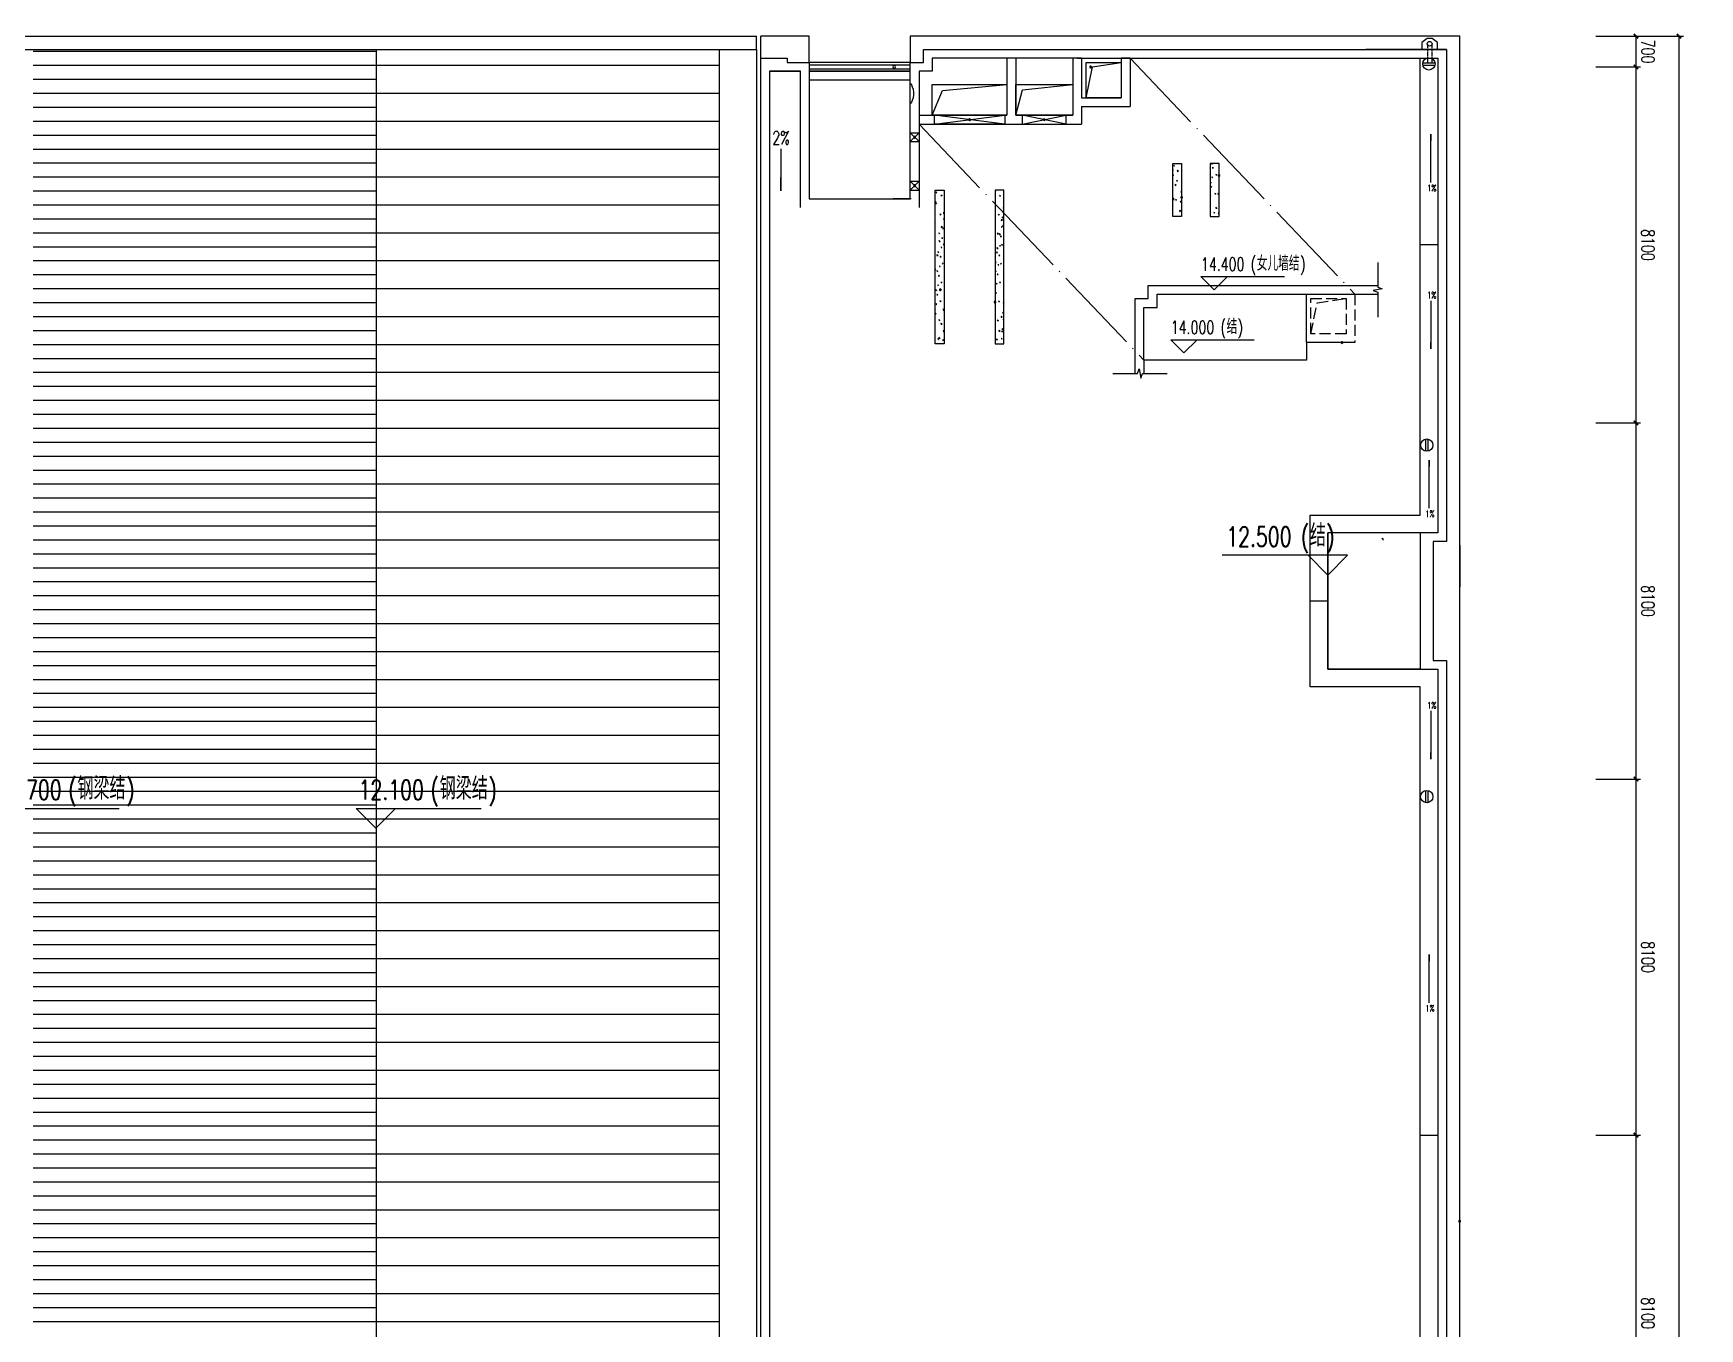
# Model space of a CAD drawing. Extents: x -474411 to 577939, y 0 to 1014176.
# Drawn here: x 339496 to 377406, y 803116 to 832584 of the extents above; entities that cross this region are included whole.
import ezdxf

# ---------------------------------------------------------------- set-up
doc = ezdxf.new("R2010")
doc.units = 0
doc.header["$LTSCALE"] = 1000
doc.header["$MEASUREMENT"] = 0
doc.linetypes.add('DASH', pattern=[0.35, 0.25, -0.1])
doc.linetypes.add('DOTE', pattern=[2.42, 2, -0.2, 0.02, -0.2])
doc.layers.get('Defpoints').update_dxf_attribs({"color": 210})
for name, color, linetype in [('A-AXIS-D', 1, 'Continuous'), ('A-AXIS-DOTE', 14, 'DOTE'), ('A-AXIS-DP', 126, 'Continuous'), ('A-AXIS-SYMB', 3, 'Continuous'), ('A-DRAIN', 142, 'Continuous'), ('A-HATCH-2', 251, 'Continuous'), ('A-LIN-V', 9, 'Continuous'), ('A-SFCE', 30, 'Continuous'), ('A-WINDOW', 140, 'Continuous'), ('AS-COLN', 6, 'Continuous'), ('AS-WALL', 40, 'Continuous'), ('AS-结构边线层', 200, 'Continuous'), ('DIM_SYMB', 3, 'Continuous'), ('PUB_TEXT', 7, 'Continuous')]:
    doc.layers.add(name, color=color, linetype=linetype)
doc.styles.add('_TCH_DIM', font='SIMPLEX', dxfattribs={"bigfont": 'GBCBIG'})
doc.styles.add('_TCH_DIM_T3', font='SIMPLEX', dxfattribs={"width": 0.705882, "bigfont": 'GBCBIG'})
doc.styles.add('A-DIM_T3', font='SIMPLEX', dxfattribs={"width": 0.705882, "bigfont": 'GBCBIG'})
doc.dimstyles.new('_TCH_ARCH&&100', dxfattribs={"dimtxt": 297.5, "dimasz": 100, "dimexe": 100, "dimexo": 100, "dimgap": 126.25, "dimtad": 1, "dimdec": 0, "dimzin": 0, "dimdsep": 46, "dimtxsty": '_TCH_DIM_T3', "dimblk": 'ARCHTICK', "dimcen": 0.09, "dimclrt": 7, "dimazin": 2, "dimtfac": 1, "dimtdec": 0, "dimtix": 1, "dimtmove": 2, "dimatfit": 3, "dimfxl": 0, "dimtolj": 1, "dimtzin": 0, "dimarcsym": 0})
doc.dimstyles.new('A-DIM&&100', dxfattribs={"dimtxt": 297.5, "dimasz": 100, "dimexe": 100, "dimexo": 100, "dimgap": 126.25, "dimtad": 1, "dimdec": 0, "dimzin": 0, "dimdsep": 46, "dimtxsty": 'A-DIM_T3', "dimblk": 'ARCHTICK', "dimcen": 0.09, "dimclrt": 7, "dimazin": 2, "dimtfac": 1, "dimtdec": 0, "dimtix": 1, "dimtmove": 2, "dimatfit": 3, "dimfxl": 0, "dimtolj": 1, "dimtzin": 0, "dimarcsym": 0})

# ---------------------------------------------------------------- blocks, each defined once
blk = doc.blocks.new('43243')
at = {"layer": 'AS-结构边线层', "color": 8}
for points in [[(356046, 741420), (356046, 832020), (356646, 832020), (356646, 831920), (357146, 831920), (357146, 831720), (359446, 831720), (359446, 831920), (359746, 831920), (359746, 832220), (371646, 832220), (371646, 821020), (371346, 821020), (371346, 818320), (371646, 818320), (371646, 782920)], [(363446, 831120), (363590, 831820), (364246, 831920)], [(359946, 830720), (360180, 831280), (361646, 831420)], [(361846, 830720), (362000, 831300), (363146, 831420)]]:
    blk.add_lwpolyline(points, dxfattribs=at)
for points in [[(363446, 831920), (364246, 831920), (364246, 831120), (363446, 831120)], [(361646, 831420), (361646, 830720), (359946, 830720), (359946, 831420)], [(363146, 831420), (363146, 830720), (361846, 830720), (361846, 831420)]]:
    blk.add_lwpolyline(points, close=True, dxfattribs=at)
blk = doc.blocks.new('_ArchTick')
at = {"color": 0, "linetype": 'ByBlock', "const_width": 0.4}
blk.add_lwpolyline([(-0.5, -0.5), (0.5, 0.5)], dxfattribs=at)
blk = doc.blocks.new('*D808')
at = {"layer": 'A-AXIS-D', "color": 0, "lineweight": -2}
for p, q in [((375040, 832520), (376056, 832520)), ((375956, 832520), (375956, 831820)), ((375040, 831820), (376056, 831820))]:
    blk.add_line(p, q, dxfattribs=at)
at = {"layer": 'Defpoints', "color": 0}
for p in [(374940, 832520), (374940, 831820), (375956, 831820)]:
    blk.add_point(p, dxfattribs=at)
at = {"layer": 'A-AXIS-D', "color": 0, "lineweight": -2, "xscale": 100, "yscale": 100, "zscale": 100}
for p, rotation in [((375956, 832520), 90), ((375956, 831820), 270)]:
    blk.add_blockref('_ArchTick', p, dxfattribs=dict(at, rotation=rotation))
at = {"layer": 'A-AXIS-D', "color": 7, "insert": (376231, 832170), "char_height": 297.5, "attachment_point": 5, "rotation": 270, "style": 'A-DIM_T3'}
blk.add_mtext('\\A1;700', dxfattribs=at)
blk = doc.blocks.new('*D809')
at = {"layer": 'A-AXIS-D', "color": 0, "lineweight": -2}
for p, q in [((375040, 831820), (376056, 831820)), ((375956, 831820), (375956, 823720)), ((375040, 823720), (376056, 823720))]:
    blk.add_line(p, q, dxfattribs=at)
at = {"layer": 'Defpoints', "color": 0}
for p in [(374940, 831820), (374940, 823720), (375956, 823720)]:
    blk.add_point(p, dxfattribs=at)
at = {"layer": 'A-AXIS-D', "color": 0, "lineweight": -2, "xscale": 100, "yscale": 100, "zscale": 100}
for p, rotation in [((375956, 831820), 90), ((375956, 823720), 270)]:
    blk.add_blockref('_ArchTick', p, dxfattribs=dict(at, rotation=rotation))
at = {"layer": 'A-AXIS-D', "color": 7, "insert": (376231, 827770), "char_height": 297.5, "attachment_point": 5, "rotation": 270, "style": 'A-DIM_T3'}
blk.add_mtext('\\A1;8100', dxfattribs=at)
blk = doc.blocks.new('*D810')
at = {"layer": 'A-AXIS-D', "color": 0, "lineweight": -2}
for p, q in [((375040, 823720), (376056, 823720)), ((375956, 823720), (375956, 815620)), ((375040, 815620), (376056, 815620))]:
    blk.add_line(p, q, dxfattribs=at)
at = {"layer": 'Defpoints', "color": 0}
for p in [(374940, 823720), (374940, 815620), (375956, 815620)]:
    blk.add_point(p, dxfattribs=at)
at = {"layer": 'A-AXIS-D', "color": 0, "lineweight": -2, "xscale": 100, "yscale": 100, "zscale": 100}
for p, rotation in [((375956, 823720), 90), ((375956, 815620), 270)]:
    blk.add_blockref('_ArchTick', p, dxfattribs=dict(at, rotation=rotation))
at = {"layer": 'A-AXIS-D', "color": 7, "insert": (376231, 819670), "char_height": 297.5, "attachment_point": 5, "rotation": 270, "style": 'A-DIM_T3'}
blk.add_mtext('\\A1;8100', dxfattribs=at)
blk = doc.blocks.new('*D811')
at = {"layer": 'A-AXIS-D', "color": 0, "lineweight": -2}
for p, q in [((375040, 815620), (376056, 815620)), ((375956, 815620), (375956, 807520)), ((375040, 807520), (376056, 807520))]:
    blk.add_line(p, q, dxfattribs=at)
at = {"layer": 'Defpoints', "color": 0}
for p in [(374940, 815620), (374940, 807520), (375956, 807520)]:
    blk.add_point(p, dxfattribs=at)
at = {"layer": 'A-AXIS-D', "color": 0, "lineweight": -2, "xscale": 100, "yscale": 100, "zscale": 100}
for p, rotation in [((375956, 815620), 90), ((375956, 807520), 270)]:
    blk.add_blockref('_ArchTick', p, dxfattribs=dict(at, rotation=rotation))
at = {"layer": 'A-AXIS-D', "color": 7, "insert": (376231, 811570), "char_height": 297.5, "attachment_point": 5, "rotation": 270, "style": 'A-DIM_T3'}
blk.add_mtext('\\A1;8100', dxfattribs=at)
blk = doc.blocks.new('*D812')
at = {"layer": 'A-AXIS-D', "color": 0, "lineweight": -2}
for p, q in [((375040, 807520), (376056, 807520)), ((375956, 807520), (375956, 799420)), ((375040, 799420), (376056, 799420))]:
    blk.add_line(p, q, dxfattribs=at)
at = {"layer": 'Defpoints', "color": 0}
for p in [(374940, 807520), (374940, 799420), (375956, 799420)]:
    blk.add_point(p, dxfattribs=at)
at = {"layer": 'A-AXIS-D', "color": 0, "lineweight": -2, "xscale": 100, "yscale": 100, "zscale": 100}
for p, rotation in [((375956, 807520), 90), ((375956, 799420), 270)]:
    blk.add_blockref('_ArchTick', p, dxfattribs=dict(at, rotation=rotation))
at = {"layer": 'A-AXIS-D', "color": 7, "insert": (376231, 803470), "char_height": 297.5, "attachment_point": 5, "rotation": 270, "style": 'A-DIM_T3'}
blk.add_mtext('\\A1;8100', dxfattribs=at)
blk = doc.blocks.new('*D879')
at = {"layer": 'A-AXIS-D', "color": 0, "lineweight": -2}
for p, q in [((375140, 832520), (377035, 832520)), ((376935, 832520), (376935, 741120)), ((375140, 741120), (377035, 741120))]:
    blk.add_line(p, q, dxfattribs=at)
at = {"layer": 'Defpoints', "color": 0}
for p in [(375040, 832520), (375040, 741120), (376935, 741120)]:
    blk.add_point(p, dxfattribs=at)
at = {"layer": 'A-AXIS-D', "color": 0, "lineweight": -2, "xscale": 100, "yscale": 100, "zscale": 100}
for p, rotation in [((376935, 832520), 90), ((376935, 741120), 270)]:
    blk.add_blockref('_ArchTick', p, dxfattribs=dict(at, rotation=rotation))
at = {"layer": 'A-AXIS-D', "color": 7, "insert": (377210, 786820), "char_height": 297.5, "attachment_point": 5, "rotation": 270, "style": '_TCH_DIM_T3'}
blk.add_mtext('\\A1;91400', dxfattribs=at)

msp = doc.modelspace()

# ---------------------------------------------------------------- linework, layer by layer
at = {"color": 8}
for p, q in [((371106.7, 831915.6, 0), (371382.3, 831915.6, 0)), ((371106.7, 831859.4, 0), (371382.3, 831859.4, 0)), ((371167.7, 823354.9, 0), (371167.7, 823079.4, 0)), ((371223.9, 823354.9, 0), (371223.9, 823079.4, 0)), ((371167.7, 815357.8, 0), (371167.7, 815082.2, 0)), ((371223.9, 815357.8, 0), (371223.9, 815082.2, 0))]:
    msp.add_line(p, q, dxfattribs=at)
for centre in [(371244.5, 831887.5, 0), (371195.8, 823217.2, 0), (371195.8, 815220, 0)]:
    msp.add_circle(centre, 140.6, dxfattribs=at)
at = {"layer": 'A-AXIS-DOTE', "color": 8}
for p, q in [((364445.8, 832020), (369560, 826650)), ((359645.8, 830520), (364760, 825150))]:
    msp.add_line(p, q, dxfattribs=at)
at = {"layer": 'A-AXIS-DP', "color": 8}
for p, q in [((360005.8, 830720), (360420, 830720)), ((360005.8, 830720), (360420, 830720)), ((360005.8, 830520), (360420, 830520)), ((357425.8, 828820), (357686.5, 828820)), ((359465.8, 828820), (359061.2, 828820)), ((371045.8, 820940), (371045.8, 819990)), ((371945.8, 820940), (371945.8, 819990))]:
    msp.add_line(p, q, dxfattribs=at)
at = {"layer": 'A-AXIS-SYMB', "color": 8}
for p, q in [((371290, 829191.6), (371290, 830286.6)), ((371290, 830286.6), (371290, 830136.6)), ((356499.8, 829952.9), (356499.8, 829001.2)), ((356499.8, 829001.2), (356499.8, 829301.2)), ((366360, 826750), (366060, 827050)), ((366060, 827050), (367960, 827050)), ((366360, 826750), (366660, 827050)), ((371290, 826498.4), (371290, 825403.4)), ((365673.3, 825312.5), (365373.3, 825612.5)), ((365373.3, 825612.5), (367273.3, 825612.5)), ((365673.3, 825312.5), (365973.3, 825612.5)), ((371290, 825403.4), (371290, 825553.4)), ((371250, 821781.6), (371250, 822876.6)), ((371250, 822876.6), (371250, 822726.6)), ((369395.8, 820710), (366545.8, 820710)), ((368945.8, 820260), (368495.8, 820710)), ((368945.8, 820260), (369395.8, 820710)), ((371290, 817168.4), (371290, 816073.4)), ((371290, 816073.4), (371290, 816223.4)), ((338595.8, 814951.6), (341445.8, 814951.6)), ((347287.4, 814501.6), (346837.4, 814951.6)), ((346837.4, 814951.6), (349687.4, 814951.6)), ((347287.4, 814501.6), (347737.4, 814951.6)), ((371250, 810531.6), (371250, 811626.6)), ((371250, 811626.6), (371250, 811476.6))]:
    msp.add_line(p, q, dxfattribs=at)
for centre, radius, start, end in [((359080, 831820), 30, 90, 270), ((359080, 831820), 30, 270, 90), ((369270, 825550), 20, 77.67025, 257.67025), ((369270, 825550), 20, 257.67025, 77.67025), ((371945.8, 805560), 20, 66.32633, 246.32633), ((371945.8, 805560), 20, 246.32633, 66.32633)]:
    msp.add_arc(centre, radius, start, end, dxfattribs=at)
at = {"layer": 'A-DRAIN', "color": 8}
for p, q in [((357145.8, 832520), (356045.8, 832520)), ((357145.8, 831920), (357145.8, 832520)), ((371945.8, 832520), (359445.8, 832520)), ((359445.8, 832520), (359445.8, 831920)), ((371945.8, 741120), (371945.8, 832520)), ((359445.8, 831920), (357145.8, 831920)), ((371045.8, 821620), (371045.8, 832020)), ((359445.8, 830320), (359645.8, 830320)), ((359645.8, 830120), (359445.8, 830320)), ((359645.8, 830320), (359445.8, 830120)), ((359445.8, 830120), (359645.8, 830120)), ((359445.8, 829220), (359645.8, 829220)), ((359645.8, 829020), (359445.8, 829220)), ((359645.8, 829220), (359445.8, 829020)), ((359445.8, 829020), (359645.8, 829020)), ((371445.8, 827770), (371045.8, 827770)), ((368545.8, 817720), (368545.8, 821620)), ((368545.8, 821620), (371045.8, 821620)), ((368945.8, 819670), (368545.8, 819670)), ((371045.8, 817720), (368545.8, 817720)), ((371045.8, 783520), (371045.8, 817720)), ((371045.8, 807520), (371445.8, 807520))]:
    msp.add_line(p, q, dxfattribs=at)
msp.add_lwpolyline([(371087.6, 832377), (371087.6, 832220), (371437.6, 832220), (371437.6, 832377), (371321.4, 832470), (371203.8, 832470)], close=True, dxfattribs=at)
at = {"layer": 'A-DRAIN', "color": 8, "linetype": 'DASH', "ltscale": 0.1}
for points in [[(371212.6, 832340), (371212.6, 831930)], [(371312.6, 832340), (371312.6, 831930)]]:
    msp.add_lwpolyline(points, dxfattribs=at)
at = {"layer": 'A-DRAIN', "color": 8}
msp.add_circle((371262, 832346.6), 55, dxfattribs=at)
at = {"layer": 'A-HATCH-2', "color": 8, "linetype": 'Continuous'}
for p, q in [((347295.8, 832167.5), (339495.8, 832167.5)), ((347295.8, 831850), (339495.8, 831850)), ((355095.8, 831850), (347295.8, 831850)), ((347295.8, 831532.5), (339495.8, 831532.5)), ((347295.8, 831215), (339495.8, 831215)), ((355095.8, 831215), (347295.8, 831215)), ((347295.8, 830897.5), (339495.8, 830897.5)), ((347295.8, 830580), (339495.8, 830580)), ((347295.7, 830262.5), (339495.8, 830262.5)), ((355095.8, 830580), (347295.8, 830580)), ((347295.5, 829945), (339495.8, 829945)), ((355095.8, 829945), (347296.1, 829945)), ((347295.3, 829627.5), (339495.8, 829627.5)), ((365420.4, 829483.3), (365424.5, 829472.8)), ((365420.4, 829474), (365425.1, 829472.5)), ((365440.4, 829586.5), (365438.8, 829568.6)), ((365439.5, 829568.3), (365458.3, 829571.8)), ((365440.4, 829586.5), (365457.6, 829572.1)), ((365523.5, 829471.6), (365519.3, 829444.9)), ((365523.5, 829471.6), (365547.8, 829448.2)), ((366301.9, 829620), (366300.6, 829618)), ((366301.2, 829617.7), (366319.3, 829611.6)), ((366315.6, 829620), (366318.7, 829611.9)), ((366324.2, 829537.8), (366322.6, 829519.9)), ((366323.3, 829519.6), (366342.1, 829523.1)), ((366324.2, 829537.8), (366341.4, 829523.4)), ((347295.1, 829310), (339495.8, 829310)), ((355095.8, 829310), (347296.5, 829310)), ((365421.6, 829371.3), (365420.4, 829358.5)), ((365420.4, 829141.4), (365420.6, 829141.4)), ((365420.6, 829353.1), (365439.5, 829356.6)), ((365421.6, 829371.3), (365438.8, 829356.9)), ((365473.8, 829151.4), (365469.7, 829124.7)), ((365470.2, 829124.4), (365498.7, 829127.7)), ((365473.8, 829151.4), (365498.2, 829128)), ((365513.2, 829241.7), (365503.1, 829226.8)), ((365503.8, 829226.5), (365521.9, 829220.4)), ((365513.2, 829241.7), (365521.3, 829220.7)), ((365519.8, 829444.6), (365548.3, 829447.9)), ((366286.6, 829201.8), (366276.5, 829186.9)), ((366277.2, 829186.6), (366295.3, 829180.5)), ((366286.5, 829107.5), (366285, 829089.6)), ((366285.6, 829089.3), (366304.4, 829092.7)), ((366286.5, 829107.5), (366303.8, 829093)), ((366286.6, 829201.8), (366294.7, 829180.8)), ((366305.4, 829322.7), (366303.8, 829304.7)), ((366304.5, 829304.4), (366323.3, 829307.9)), ((366305.4, 829322.7), (366322.6, 829308.2)), ((366407.4, 829380.9), (366397.3, 829365.9)), ((366398, 829365.6), (366416.1, 829359.6)), ((366407.4, 829380.9), (366415.5, 829359.9)), ((347294.9, 828992.5), (339495.8, 828992.5)), ((360017.8, 828761.1), (360016.2, 828743.1)), ((360016.9, 828742.8), (360035.7, 828746.3)), ((360017.8, 828761.1), (360035, 828746.6)), ((360033.6, 828731.8), (360023.6, 828716.9)), ((360024.2, 828716.6), (360042.4, 828710.5)), ((360033.6, 828731.8), (360041.7, 828710.8)), ((360036.6, 828976.2), (360035, 828958.3)), ((360035.7, 828958), (360054.5, 828961.5)), ((360036.6, 828976.2), (360053.8, 828961.8)), ((360154.4, 828910.9), (360144.4, 828895.9)), ((360145, 828895.7), (360163.1, 828889.6)), ((360154.4, 828910.9), (360162.5, 828889.9)), ((361375.8, 829007.4), (361389, 828996.4)), ((361375.8, 828993.5), (361389.6, 828996.1)), ((361483.7, 828904), (361473.7, 828889.1)), ((361474.3, 828888.8), (361492.4, 828882.7)), ((361483.7, 828904), (361491.8, 828883)), ((365424.2, 828831.2), (365420.4, 828807.2)), ((365420.5, 828804.2), (365449, 828807.5)), ((365424.2, 828831.2), (365448.5, 828807.8)), ((365489.2, 828810.6), (365479.1, 828795.6)), ((365479.7, 828795.3), (365497.9, 828789.3)), ((365489.2, 828810.6), (365497.2, 828789.6)), ((365590.7, 828767.4), (365589.2, 828749.5)), ((365589.8, 828749.2), (365608.6, 828752.7)), ((365590.7, 828767.4), (365608, 828753)), ((365609.9, 828989.6), (365599.9, 828974.7)), ((365600.5, 828974.4), (365618.7, 828968.3)), ((365609.6, 828982.6), (365608, 828964.7)), ((365608.7, 828964.4), (365620.4, 828966.6)), ((365609.6, 828982.6), (365620.4, 828973.5)), ((365609.9, 828989.6), (365618, 828968.6)), ((366270.4, 828890), (366285, 828877.9)), ((366270.4, 828874.8), (366285.6, 828877.6)), ((366270.4, 828750.2), (366270.6, 828749.6)), ((366270.4, 828749.6), (366271.3, 828749.3)), ((366383.4, 828949.7), (366373.3, 828934.8)), ((366373.9, 828934.5), (366392.1, 828928.4)), ((366383.4, 828949.7), (366391.4, 828928.7)), ((366449.8, 828950.5), (366445.7, 828923.9)), ((366446.2, 828923.5), (366470.4, 828926.4)), ((366449.8, 828950.5), (366470.4, 828930.8)), ((347294.7, 828675), (339495.8, 828675)), ((347294.5, 828357.5), (339495.8, 828357.5)), ((355095.8, 828675), (347297, 828675)), ((360015.8, 828531.7), (360016.2, 828531.4)), ((360015.8, 828531), (360016.8, 828531.1)), ((360130.4, 828479.7), (360120.3, 828464.8)), ((360121, 828464.5), (360139.1, 828458.4)), ((360130.4, 828479.7), (360138.5, 828458.7)), ((360203.6, 828515), (360199.4, 828488.3)), ((360199.9, 828488), (360215.8, 828489.9)), ((360203.6, 828515), (360215.8, 828503.2)), ((360205.8, 828372.3), (360204.2, 828354.4)), ((360204.9, 828354.1), (360215.8, 828356.1)), ((360205.8, 828372.3), (360215.8, 828363.9)), ((361459.7, 828472.9), (361449.6, 828458)), ((361450.3, 828457.7), (361468.4, 828451.6)), ((361459.7, 828472.9), (361467.8, 828451.9)), ((361521.5, 828353.9), (361517.3, 828327.2)), ((361521.5, 828353.9), (361545.8, 828330.6)), ((361540.9, 828406.9), (361539.3, 828389)), ((361540, 828388.7), (361558.8, 828392.2)), ((361540.9, 828406.9), (361558.1, 828392.4)), ((361559.7, 828622.1), (361558.2, 828604.2)), ((361558.8, 828603.9), (361575.8, 828607)), ((361559.7, 828622.1), (361575.8, 828608.6)), ((361571.1, 828674.1), (361567, 828647.4)), ((361567.5, 828647.1), (361575.8, 828648.1)), ((361575.8, 828645.1), (361570.4, 828637.1)), ((361571.1, 828674.1), (361575.8, 828669.6)), ((361571.1, 828636.8), (361575.8, 828635.2)), ((365571.9, 828552.3), (365570.4, 828534.3)), ((365571, 828534), (365589.8, 828537.5)), ((365571.9, 828552.3), (365589.2, 828537.8)), ((365585.9, 828558.5), (365575.9, 828543.6)), ((365576.5, 828543.3), (365594.6, 828537.2)), ((365585.9, 828558.5), (365594, 828537.5)), ((366359.3, 828518.6), (366349.3, 828503.7)), ((366349.9, 828503.4), (366368.1, 828497.3)), ((366359.3, 828518.6), (366367.4, 828497.6)), ((366400.2, 828630.4), (366396, 828603.7)), ((366396.5, 828603.4), (366425, 828606.7)), ((366400.2, 828630.4), (366424.5, 828607)), ((366455.7, 828503.6), (366454.2, 828485.7)), ((366454.8, 828485.4), (366470.4, 828488.2)), ((366455.7, 828503.6), (366470.4, 828491.2)), ((366470.4, 828683.3), (366470.1, 828682.7)), ((347294.3, 828040), (339495.8, 828040)), ((355095.8, 828040), (347297.4, 828040)), ((360015.8, 828284.5), (360017.7, 828279.7)), ((360015.8, 828280.2), (360018.3, 828279.4)), ((360106.4, 828048.6), (360096.3, 828033.7)), ((360097, 828033.4), (360115.1, 828027.3)), ((360106.4, 828048.6), (360114.4, 828027.6)), ((360153.9, 828194.8), (360149.8, 828168.2)), ((360150.3, 828167.9), (360178.7, 828171.2)), ((360153.9, 828194.8), (360178.3, 828171.5)), ((360187, 828157.2), (360185.4, 828139.2)), ((360186, 828138.9), (360204.8, 828142.4)), ((360187, 828157.2), (360204.2, 828142.7)), ((361435.7, 828041.8), (361425.6, 828026.8)), ((361426.3, 828026.6), (361444.4, 828020.5)), ((361435.7, 828041.8), (361443.7, 828020.8)), ((361471.8, 828033.8), (361467.7, 828007.1)), ((361468.2, 828006.8), (361496.7, 828010.1)), ((361471.8, 828033.8), (361496.2, 828010.4)), ((361503.3, 827976.6), (361501.7, 827958.6)), ((361502.3, 827958.3), (361521.1, 827961.8)), ((361503.3, 827976.6), (361520.5, 827962.1)), ((361517.8, 828326.9), (361546.3, 828330.3)), ((361522.1, 828191.7), (361520.5, 828173.8)), ((361521.2, 828173.5), (361540, 828177)), ((361522.1, 828191.7), (361539.3, 828177.3)), ((361556.5, 828220.8), (361546.4, 828205.9)), ((361547, 828205.6), (361565.2, 828199.5)), ((361556.5, 828220.8), (361564.5, 828199.8)), ((347294, 827722.5), (339495.8, 827722.5)), ((360082.4, 827617.5), (360072.3, 827602.5)), ((360072.9, 827602.2), (360091.1, 827596.2)), ((360082.4, 827617.5), (360090.4, 827596.4)), ((360104.2, 827874.7), (360100.1, 827848)), ((360100.6, 827847.7), (360129.1, 827851)), ((360104.2, 827874.7), (360128.6, 827851.3)), ((360149.3, 827726.8), (360147.7, 827708.9)), ((360148.4, 827708.6), (360167.2, 827712.1)), ((360149.3, 827726.8), (360166.5, 827712.3)), ((360168.1, 827942), (360166.6, 827924.1)), ((360167.2, 827923.8), (360186, 827927.2)), ((360168.1, 827942), (360185.4, 827927.5)), ((360203.1, 827796.5), (360193.1, 827781.6)), ((360193.7, 827781.3), (360211.8, 827775.2)), ((360203.1, 827796.5), (360211.2, 827775.5)), ((361411.6, 827610.6), (361401.6, 827595.7)), ((361402.2, 827595.4), (361420.4, 827589.3)), ((361411.6, 827610.6), (361419.7, 827589.6)), ((361422.2, 827713.6), (361418, 827686.9)), ((361418.5, 827686.6), (361447, 827689.9)), ((361422.2, 827713.6), (361446.5, 827690.2)), ((361484.4, 827761.4), (361482.9, 827743.4)), ((361483.5, 827743.2), (361502.3, 827746.6)), ((361484.4, 827761.4), (361501.7, 827746.9)), ((361532.4, 827789.7), (361522.4, 827774.8)), ((361523, 827774.5), (361541.1, 827768.4)), ((361532.4, 827789.7), (361540.5, 827768.7)), ((347293.8, 827405), (339495.8, 827405)), ((355095.8, 827405), (347297.8, 827405)), ((360015.8, 827223.9), (360029.3, 827210.9)), ((360015.8, 827209), (360029.8, 827210.6)), ((360054.6, 827554.5), (360050.5, 827527.8)), ((360050.9, 827527.5), (360079.4, 827530.8)), ((360054.6, 827554.5), (360078.9, 827531.1)), ((360111.7, 827296.4), (360110.1, 827278.5)), ((360110.7, 827278.2), (360129.5, 827281.7)), ((360111.7, 827296.4), (360128.9, 827282)), ((360130.5, 827511.6), (360128.9, 827493.7)), ((360129.6, 827493.4), (360148.4, 827496.9)), ((360130.5, 827511.6), (360147.7, 827497.2)), ((360179.1, 827365.4), (360169, 827350.5)), ((360169.7, 827350.2), (360187.8, 827344.1)), ((360179.1, 827365.4), (360187.2, 827344.4)), ((361375.8, 827390.2), (361396.9, 827370)), ((361375.8, 827367.2), (361397.3, 827369.7)), ((361446.8, 827331), (361445.2, 827313.1)), ((361445.9, 827312.8), (361464.7, 827316.3)), ((361446.8, 827331), (361464, 827316.6)), ((361465.6, 827546.2), (361464, 827528.3)), ((361464.7, 827528), (361483.5, 827531.4)), ((361465.6, 827546.2), (361482.8, 827531.7)), ((361508.4, 827358.6), (361498.3, 827343.6)), ((361499, 827343.3), (361517.1, 827337.3)), ((361508.4, 827358.6), (361516.5, 827337.6)), ((347293.6, 827087.5), (339495.8, 827087.5)), ((360058.3, 827186.3), (360048.3, 827171.4)), ((360048.9, 827171.1), (360067, 827165)), ((360058.3, 827186.3), (360066.4, 827165.3)), ((360074, 826866.1), (360072.4, 826848.2)), ((360073.1, 826847.9), (360091.9, 826851.3)), ((360074, 826866.1), (360091.2, 826851.6)), ((360092.8, 827081.3), (360091.3, 827063.3)), ((360091.9, 827063.1), (360110.7, 827066.5)), ((360092.8, 827081.3), (360110.1, 827066.8)), ((360155.1, 826934.2), (360145, 826919.3)), ((360145.7, 826919), (360163.8, 826913)), ((360155.1, 826934.2), (360163.1, 826913.2)), ((361387.6, 827179.5), (361377.6, 827164.6)), ((361378.2, 827164.3), (361396.3, 827158.2)), ((361387.6, 827179.5), (361395.7, 827158.5)), ((361409.1, 826900.7), (361407.6, 826882.7)), ((361408.2, 826882.4), (361427, 826885.9)), ((361409.1, 826900.7), (361426.4, 826886.2)), ((361427.9, 827115.8), (361426.4, 827097.9)), ((361427, 827097.6), (361445.8, 827101.1)), ((361427.9, 827115.8), (361445.2, 827101.4)), ((361484.4, 826927.4), (361474.3, 826912.5)), ((361475, 826912.2), (361493.1, 826906.1)), ((361484.4, 826927.4), (361492.4, 826906.4)), ((347293.4, 826770), (339495.8, 826770)), ((347293.2, 826452.5), (339495.8, 826452.5)), ((355095.8, 826770), (347298.2, 826770)), ((360034.3, 826755.2), (360024.2, 826740.3)), ((360024.9, 826740), (360043, 826733.9)), ((360034.3, 826755.2), (360042.4, 826734.2)), ((360055.2, 826650.9), (360053.6, 826633)), ((360054.3, 826632.7), (360073.1, 826636.2)), ((360055.2, 826650.9), (360072.4, 826636.5)), ((360131.1, 826503.1), (360121, 826488.2)), ((360121.6, 826487.9), (360139.8, 826481.8)), ((360131.1, 826503.1), (360139.1, 826482.1)), ((361375.8, 826466.7), (361388.7, 826455.8)), ((361375.8, 826453.1), (361389.4, 826455.6)), ((361390.3, 826685.5), (361388.7, 826667.6)), ((361389.4, 826667.3), (361408.2, 826670.7)), ((361390.3, 826685.5), (361407.5, 826671)), ((361460.4, 826496.3), (361450.3, 826481.4)), ((361450.9, 826481.1), (361469.1, 826475)), ((361460.4, 826496.3), (361468.4, 826475.3)), ((361565.4, 826472.7), (361561.3, 826446)), ((361561.8, 826445.7), (361575.8, 826447.3)), ((361565.4, 826472.7), (361575.8, 826462.7)), ((361575.8, 826667.5), (361571.1, 826660.4)), ((361571.7, 826660.1), (361575.8, 826658.8)), ((347293, 826135), (339495.8, 826135)), ((355095.8, 826135), (347298.6, 826135)), ((360015.8, 826309.6), (360018.3, 826303)), ((360015.8, 826303.8), (360019, 826302.7)), ((360017.5, 826220.6), (360016, 826202.6)), ((360016.6, 826202.3), (360035.4, 826205.8)), ((360017.5, 826220.6), (360034.8, 826206.1)), ((360036.4, 826435.7), (360034.8, 826417.8)), ((360035.4, 826417.5), (360054.2, 826421)), ((360036.4, 826435.7), (360053.6, 826421.3)), ((360107, 826072), (360097, 826057)), ((360097.6, 826056.8), (360115.7, 826050.7)), ((360107, 826072), (360115.1, 826051)), ((360197.9, 826313.6), (360193.7, 826286.9)), ((360194.2, 826286.6), (360215.8, 826289.1)), ((360197.9, 826313.6), (360215.8, 826296.3)), ((361436.3, 826065.1), (361426.3, 826050.2)), ((361436.3, 826065.1), (361444.4, 826044.1)), ((361515.8, 826152.5), (361511.6, 826125.8)), ((361512.1, 826125.5), (361540.6, 826128.8)), ((361515.8, 826152.5), (361540.1, 826129.1)), ((361557.1, 826244.2), (361547, 826229.3)), ((361547.7, 826229), (361565.8, 826222.9)), ((361557.1, 826244.2), (361565.2, 826223.2)), ((361559.5, 826081.6), (361557.9, 826063.6)), ((361558.6, 826063.4), (361575.8, 826066.5)), ((361559.5, 826081.6), (361575.8, 826067.9)), ((347292.8, 825817.5), (339495.8, 825817.5)), ((360015.8, 825991), (360015.9, 825990.9)), ((360015.8, 825990.5), (360016.6, 825990.6)), ((360148.2, 825993.4), (360144.1, 825966.7)), ((360144.6, 825966.4), (360173, 825969.7)), ((360148.2, 825993.4), (360172.6, 825970)), ((360203.8, 825819.9), (360193.7, 825805)), ((360194.4, 825804.7), (360212.5, 825798.6)), ((360203.8, 825819.9), (360211.9, 825798.9)), ((360205.5, 825831.8), (360204, 825813.9)), ((360204.6, 825813.6), (360215.8, 825815.7)), ((360205.5, 825831.8), (360215.8, 825823.2)), ((361426.9, 826049.9), (361445, 826043.8)), ((361466.1, 825832.3), (361462, 825805.6)), ((361462.5, 825805.3), (361491, 825808.7)), ((361466.1, 825832.3), (361490.5, 825809)), ((361533.1, 825813.1), (361523, 825798.2)), ((361523.7, 825797.9), (361541.8, 825791.8)), ((361533.1, 825813.1), (361541.2, 825792.1)), ((361540.7, 825866.4), (361539.1, 825848.5)), ((361539.7, 825848.2), (361558.5, 825851.6)), ((361540.7, 825866.4), (361557.9, 825851.9)), ((347292.6, 825500), (339495.8, 825500)), ((355095.8, 825500), (347299, 825500)), ((360083, 825640.8), (360072.9, 825625.9)), ((360073.6, 825625.6), (360091.7, 825619.5)), ((360083, 825640.8), (360091.1, 825619.8)), ((360098.5, 825673.2), (360094.4, 825646.5)), ((360094.9, 825646.2), (360123.4, 825649.6)), ((360098.5, 825673.2), (360122.9, 825649.9)), ((360186.7, 825616.6), (360185.1, 825598.7)), ((360185.8, 825598.4), (360204.6, 825601.9)), ((360186.7, 825616.6), (360203.9, 825602.2)), ((361412.3, 825634), (361402.2, 825619.1)), ((361402.9, 825618.8), (361421, 825612.7)), ((361412.3, 825634), (361420.4, 825613)), ((361521.8, 825651.2), (361520.3, 825633.3)), ((361520.9, 825633), (361539.7, 825636.5)), ((361521.8, 825651.2), (361539.1, 825636.8)), ((347292.4, 825182.5), (339495.8, 825182.5)), ((347292.2, 824865), (339495.8, 824865)), ((347292, 824547.5), (339495.8, 824547.5)), ((355095.8, 824865), (347299.4, 824865)), ((347291.8, 824230), (339495.8, 824230)), ((355095.8, 824230), (347299.9, 824230)), ((347291.6, 823912.5), (339495.8, 823912.5)), ((347291.4, 823595), (339495.8, 823595)), ((355095.8, 823595), (347300.3, 823595)), ((347291.1, 823277.5), (339495.8, 823277.5)), ((347290.9, 822960), (339495.8, 822960)), ((355095.8, 822960), (347300.7, 822960)), ((347290.7, 822642.5), (339495.8, 822642.5)), ((347290.5, 822325), (339495.8, 822325)), ((355095.8, 822325), (347301.1, 822325)), ((347290.3, 822007.5), (339495.8, 822007.5)), ((347290.1, 821690), (339495.8, 821690)), ((355095.8, 821690), (347301.5, 821690)), ((347289.9, 821372.5), (339495.8, 821372.5)), ((347289.7, 821055), (339495.8, 821055)), ((355095.8, 821055), (347301.9, 821055)), ((347289.5, 820737.5), (339495.8, 820737.5)), ((347289.3, 820420), (339495.8, 820420)), ((355095.8, 820420), (347302.3, 820420)), ((347289.1, 820102.5), (339495.8, 820102.5)), ((347288.9, 819785), (339495.8, 819785)), ((355095.8, 819785), (347302.8, 819785)), ((347288.7, 819467.5), (339495.8, 819467.5)), ((347288.5, 819150), (339495.8, 819150)), ((355095.8, 819150), (347303.2, 819150)), ((347288.3, 818832.5), (339495.8, 818832.5)), ((347288, 818515), (339495.8, 818515)), ((355095.8, 818515), (347303.6, 818515)), ((347287.8, 818197.5), (339495.8, 818197.5)), ((347287.6, 817880), (339495.8, 817880)), ((355095.8, 817880), (347304, 817880)), ((347287.4, 817562.5), (339495.8, 817562.5)), ((347287.2, 817245), (339495.8, 817245)), ((355095.8, 817245), (347304.4, 817245)), ((347287, 816927.5), (339495.8, 816927.5)), ((347286.8, 816610), (339495.8, 816610)), ((355095.8, 816610), (347304.8, 816610)), ((347286.6, 816292.5), (339495.8, 816292.5)), ((347286.4, 815975), (339495.8, 815975)), ((355095.8, 815975), (347305.2, 815975)), ((347286.2, 815657.5), (339495.8, 815657.5)), ((347286, 815340), (339495.8, 815340)), ((355095.8, 815340), (347305.7, 815340)), ((347285.8, 815022.5), (339495.8, 815022.5)), ((347285.6, 814705), (339495.8, 814705)), ((355095.8, 814705), (347306.1, 814705)), ((347285.4, 814387.5), (339495.8, 814387.5)), ((347285.1, 814070), (339495.8, 814070)), ((355095.8, 814070), (347306.5, 814070)), ((347284.9, 813752.5), (339495.8, 813752.5)), ((347284.7, 813435), (339495.8, 813435)), ((355095.8, 813435), (347306.9, 813435)), ((347284.5, 813117.5), (339495.8, 813117.5)), ((347284.3, 812800), (339495.8, 812800)), ((355095.8, 812800), (347307.3, 812800)), ((347284.1, 812482.5), (339495.8, 812482.5)), ((347283.9, 812165), (339495.8, 812165)), ((355095.8, 812165), (347307.7, 812165)), ((347283.7, 811847.5), (339495.8, 811847.5)), ((347283.5, 811530), (339495.8, 811530)), ((355095.8, 811530), (347308.1, 811530)), ((347283.3, 811212.5), (339495.8, 811212.5)), ((347283.1, 810895), (339495.8, 810895)), ((355095.8, 810895), (347308.6, 810895)), ((347282.9, 810577.5), (339495.8, 810577.5)), ((347282.7, 810260), (339495.8, 810260)), ((355095.8, 810260), (347309, 810260)), ((347282.5, 809942.5), (339495.8, 809942.5)), ((347282.2, 809625), (339495.8, 809625)), ((355095.8, 809625), (347309.4, 809625)), ((347282, 809307.5), (339495.8, 809307.5)), ((347281.8, 808990), (339495.8, 808990)), ((347281.6, 808672.5), (339495.8, 808672.5)), ((355095.8, 808990), (347309.8, 808990)), ((347281.4, 808355), (339495.8, 808355)), ((355095.8, 808355), (347310.2, 808355)), ((347281.2, 808037.5), (339495.8, 808037.5)), ((347281, 807720), (339495.8, 807720)), ((355095.8, 807720), (347310.6, 807720)), ((347280.8, 807402.5), (339495.8, 807402.5)), ((347280.6, 807085), (339495.8, 807085)), ((347280.4, 806767.5), (339495.8, 806767.5)), ((355095.8, 807085), (347311, 807085)), ((347280.2, 806450), (339495.8, 806450)), ((355095.8, 806450), (347311.5, 806450)), ((347280, 806132.5), (339495.8, 806132.5)), ((347279.8, 805815), (339495.8, 805815)), ((355095.8, 805815), (347311.9, 805815)), ((347279.6, 805497.5), (339495.8, 805497.5)), ((347279.3, 805180), (339495.8, 805180)), ((347279.1, 804862.5), (339495.8, 804862.5)), ((355095.8, 805180), (347312.3, 805180)), ((347278.9, 804545), (339495.8, 804545)), ((355095.8, 804545), (347312.7, 804545)), ((347278.7, 804227.5), (339495.8, 804227.5)), ((347278.5, 803910), (339495.8, 803910)), ((355095.8, 803910), (347313.1, 803910)), ((347278.3, 803592.5), (339495.8, 803592.5)), ((347278.1, 803275), (339495.8, 803275)), ((355095.8, 803275), (347313.5, 803275))]:
    msp.add_line(p, q, dxfattribs=at)
at = {"layer": 'A-LIN-V', "color": 8}
for p, q in [((355095.8, 832220), (355095.8, 741420)), ((368945.8, 818120), (368945.8, 821220)), ((371045.8, 821220), (368945.8, 821220)), ((371045.8, 818120), (368945.8, 818120))]:
    msp.add_line(p, q, dxfattribs=at)
at = {"layer": 'A-SFCE', "color": 8}
for p, q in [((268883.9, 832520), (355945.8, 832520)), ((355945.8, 832220), (355945.8, 832520)), ((269102, 832220), (355945.8, 832220)), ((347295.8, 832220), (347295.8, 741420)), ((355945.8, 832220), (355945.8, 741520)), ((359745.8, 831920), (359745.8, 832220)), ((359745.8, 832220), (371645.8, 832220)), ((371645.8, 832220), (369810, 832220)), ((371645.8, 832220), (371645.8, 821020)), ((356045.8, 741720), (356045.8, 832020)), ((356045.8, 832020), (356645.8, 832020)), ((356645.8, 832020), (356645.8, 831920)), ((356645.8, 831920), (357145.8, 831920)), ((357145.8, 831920), (357145.8, 828820)), ((359445.8, 828820), (359445.8, 831920)), ((359445.8, 831920), (359745.8, 831920)), ((363245.8, 832020), (359945.8, 832020)), ((359945.8, 832020), (359945.8, 831720)), ((363245.8, 832020), (371445.8, 832020)), ((371445.8, 832020), (371445.8, 821220)), ((371445.8, 832020), (371445.8, 821220)), ((356245.8, 831720), (356945.8, 831720)), ((356645.8, 831720), (356245.8, 831720)), ((356245.8, 831720), (356245.8, 792620)), ((356945.8, 831720), (356645.8, 831720)), ((356945.8, 828620), (356945.8, 831720)), ((359445.8, 831520), (357145.8, 831520)), ((359445.8, 831720), (357153.6, 831720)), ((359945.8, 831720), (359645.8, 831720)), ((359645.8, 831720), (359645.8, 828620)), ((357145.8, 828820), (359445.8, 828820)), ((364860, 826550), (364860, 826850)), ((364860, 826850), (370080, 826850)), ((364560, 824847.1), (364560, 826550)), ((364560, 826550), (364860, 826550)), ((365060, 826350), (365060, 826650)), ((365060, 826650), (368300, 826650)), ((368300, 826650), (370080, 826650)), ((368460, 825550), (368460, 826650)), ((364760, 825150), (364760, 826350)), ((364760, 826350), (365060, 826350)), ((369560, 825550), (368460, 825550)), ((368460, 825550), (368460, 825155)), ((368460, 825150), (364760, 825150)), ((364760, 825150), (364760, 824847.1)), ((368460, 825155), (368460, 825150)), ((371445.8, 821220), (368945.8, 821220)), ((368945.8, 821220), (368945.8, 818120)), ((371445.8, 821220), (371045.8, 821220)), ((371045.8, 821220), (371045.8, 818120)), ((371645.8, 821020), (371345.8, 821020)), ((371345.8, 821020), (371345.8, 818320)), ((368945.8, 818120), (371445.8, 818120)), ((371045.8, 818120), (371445.8, 818120)), ((371345.8, 818320), (371645.8, 818320)), ((371445.8, 818120), (371445.8, 783120)), ((371445.8, 818120), (371445.8, 783120)), ((371645.8, 818320), (371645.8, 782920))]:
    msp.add_line(p, q, dxfattribs=at)
at = {"layer": 'A-SFCE', "color": 8, "linetype": 'DASH'}
for p, q in [((368560, 825750), (368560, 826550)), ((368560, 826550), (369360, 826550)), ((368560, 825750), (368704.2, 826450)), ((368704.2, 826450), (369360, 826550)), ((369360, 826550), (369360, 825750)), ((369560, 826650), (369560, 825550)), ((369360, 825750), (368560, 825750)), ((369560, 825550), (368460, 825550))]:
    msp.add_line(p, q, dxfattribs=at)
at = {"layer": 'A-WINDOW', "color": 8}
for p, q in [((356045.8, 832020), (356045.8, 832520)), ((359445.8, 831920), (357145.8, 831920)), ((359445.8, 831860), (357145.8, 831860)), ((357145.8, 831780), (359445.8, 831780)), ((357145.8, 831720), (359445.8, 831720)), ((359995.8, 830720), (361595.8, 830720)), ((359995.8, 830520), (359995.8, 830720)), ((361590, 830520), (359995.8, 830720)), ((359995.8, 830520), (361595.8, 830720)), ((361595.8, 830720), (361595.8, 830520)), ((362995.8, 830720), (361995.8, 830720)), ((361995.8, 830720), (361995.8, 830520)), ((362995.8, 830520), (361995.8, 830720)), ((361995.8, 830520), (362995.8, 830720)), ((362995.8, 830520), (362995.8, 830720)), ((361595.8, 830520), (359995.8, 830520)), ((361995.8, 830520), (362995.8, 830520))]:
    msp.add_line(p, q, dxfattribs=at)
at = {"layer": 'AS-COLN', "color": 8}
for p, q in [((365420.4, 828420), (365420.4, 829620)), ((365420.4, 829620), (365620.4, 829620)), ((365620.4, 829620), (365620.4, 828420)), ((366270.4, 829620), (366270.4, 828420)), ((366470.4, 829620), (366270.4, 829620)), ((366470.4, 828420), (366470.4, 829620)), ((360015.8, 825519.9), (360015.8, 829019.9)), ((360015.8, 829019.9), (360215.8, 829019.9)), ((360215.8, 829019.9), (360215.8, 825519.9)), ((361375.8, 829019.9), (361375.8, 825519.9)), ((361575.8, 829019.9), (361375.8, 829019.9)), ((361575.8, 825519.9), (361575.8, 829019.9)), ((365620.4, 828420), (365420.4, 828420)), ((366270.4, 828420), (366470.4, 828420)), ((360215.8, 825519.9), (360015.8, 825519.9)), ((361375.8, 825519.9), (361575.8, 825519.9))]:
    msp.add_line(p, q, dxfattribs=at)
at = {"layer": 'AS-WALL', "color": 8}
for p, q in [((361645.8, 832020), (361645.8, 830720)), ((361845.8, 832020), (361645.8, 832020)), ((361845.8, 832020), (361845.8, 830720)), ((363145.8, 832020), (363145.8, 831020)), ((363345.8, 832020), (363145.8, 832020)), ((363345.8, 832020), (363345.8, 831120)), ((364245.8, 832020), (364245.8, 831120)), ((364445.8, 832020), (364245.8, 832020)), ((364445.8, 832020), (364445.8, 830920)), ((363145.8, 831020), (363145.8, 830720)), ((363345.8, 831120), (364245.8, 831120)), ((359645.8, 830720), (361645.8, 830720)), ((359645.8, 830720), (359645.8, 830520)), ((361845.8, 830720), (363145.8, 830720)), ((363345.8, 830920), (364445.8, 830920)), ((363345.8, 830920), (363345.8, 830720)), ((363345.8, 830720), (363345.8, 830720)), ((363345.8, 830720), (363345.8, 830520)), ((359645.8, 830520), (361745.8, 830520)), ((361745.8, 830520), (363245.8, 830520)), ((363245.8, 830520), (363345.8, 830520))]:
    msp.add_line(p, q, dxfattribs=at)
at = {"layer": 'DIM_SYMB', "color": 8}
for p, q in [((370080, 827370), (370080, 826806.3)), ((370185, 826768), (369975, 826731)), ((369975, 826731), (370080, 826693.8)), ((370080, 826806.3), (370185, 826768)), ((370080, 826693.8), (370080, 826130)), ((364616.3, 824847.1), (364654.5, 824952.1)), ((364654.5, 824952.1), (364691.5, 824742.1)), ((364052.5, 824847.1), (364616.3, 824847.1)), ((364691.5, 824742.1), (364728.8, 824847.1)), ((364728.8, 824847.1), (365292.5, 824847.1))]:
    msp.add_line(p, q, dxfattribs=at)
for centre, start, end in [((363550, 831820), 74.8937, 254.8937), ((363550, 831820), 254.8937, 74.8937), ((360795.8, 830620), 121.88709, 301.88709), ((360795.8, 830620), 301.88709, 121.88709), ((362495.8, 830620), 93.20597, 273.20597), ((362495.8, 830620), 273.20597, 93.20597), ((359545.8, 830220), 76.91236, 256.91236), ((359545.8, 830220), 256.91236, 76.91236), ((359545.8, 829120), 69.6597, 249.6597), ((359545.8, 829120), 249.6597, 69.6597), ((366470.4, 829350), 161.68877, 341.68877), ((366470.4, 829350), 341.68877, 161.68877), ((365620.4, 828850), 1.57687, 181.57687), ((365620.4, 828850), 181.57687, 1.57687), ((360130, 826750), 62.20956, 242.20956), ((360130, 826750), 242.20956, 62.20956), ((361375.8, 826470), 15.70626, 195.70626), ((361375.8, 826470), 195.70626, 15.70626), ((370185.5, 821070), 303.60124, 123.60124)]:
    msp.add_arc(centre, 20, start, end, dxfattribs=at)

# ---------------------------------------------------------------- block references
at = {"layer": 'A-WINDOW', "color": 8}
msp.add_blockref('43243', (0, 0), dxfattribs=at)

# ---------------------------------------------------------------- texts
at = {"layer": 'PUB_TEXT', "color": 8, "style": '_TCH_DIM', "width": 0.705882}
for s, height, p in [(')', 297.5, (359427.7, 831085.4)), ('2%', 297.5, (356309.8, 830057.9)), ('1%%%', 148.75, (371205, 828990.4)), ('14.400', 297.5, (366059.5, 827183.3)), ('(', 297.5, (367189.5, 827183.3)), (')', 297.5, (368312.4, 827183.3)), ('1%%%', 148.75, (371205, 826550.9)), ('(', 297.5, (366502.7, 825745.8)), (')', 297.5, (366888.5, 825745.8)), ('14.000', 297.5, (365372.7, 825745.8)), ('1%%%', 148.75, (371165, 821580.4)), ('12.500', 446.25, (366635, 820910)), ('(', 446.2, (368330, 820910)), (')', 446.2, (368908.6, 820910)), ('1%%%', 148.75, (371205, 817220.9)), ('11.700', 446.25, (338655, 815151.6)), ('(', 446.2, (340290, 815151.6)), (')', 446.2, (341605.9, 815151.6)), ('12.100', 446.25, (346896.6, 815151.6)), ('(', 446.2, (348531.6, 815151.6)), (')', 446.2, (349847.5, 815151.6)), ('1%%%', 148.75, (371165, 810330.4))]:
    msp.add_text(s, height=height, dxfattribs=at).set_placement(p)
at = {"layer": 'PUB_TEXT', "color": 8, "style": '_TCH_DIM'}
for s, height, p in [('女儿墙结', 337.59, (367329.5, 827183.3)), ('结', 337.6, (366642.7, 825745.8)), ('结', 506.4, (368540, 820910)), ('钢梁结', 506.38, (340500, 815151.6)), ('钢梁结', 506.38, (348741.6, 815151.6))]:
    msp.add_text(s, height=height, dxfattribs=at).set_placement(p)

# ---------------------------------------------------------------- dimensions: what is measured, and where the dimension line sits
at = {"layer": 'A-AXIS-D', "color": 8}
for base, p1, p2, dimstyle, picture, middle in [((375955.8, 831820), (374940, 832520), (374940, 831820), 'A-DIM&&100', '*D808', (376230.8, 832170)), ((376935.5, 741120), (375040, 832520), (375040, 741120), '_TCH_ARCH&&100', '*D879', (377210.5, 786820)), ((375955.8, 823720), (374940, 831820), (374940, 823720), 'A-DIM&&100', '*D809', (376230.8, 827770)), ((375955.8, 815620), (374940, 823720), (374940, 815620), 'A-DIM&&100', '*D810', (376230.8, 819670)), ((375955.8, 807520), (374940, 815620), (374940, 807520), 'A-DIM&&100', '*D811', (376230.8, 811570)), ((375955.8, 799420), (374940, 807520), (374940, 799420), 'A-DIM&&100', '*D812', (376230.8, 803470))]:
    dim = msp.add_linear_dim(base=base, p1=p1, p2=p2, angle=270, dimstyle=dimstyle, override={"dimgap": 0}, dxfattribs=at)
    dim.commit()
    dim.dimension.update_dxf_attribs({"geometry": picture, "text_midpoint": middle, "dimtype": 161, "text_rotation": 270})

doc.saveas('drawing.dxf')
